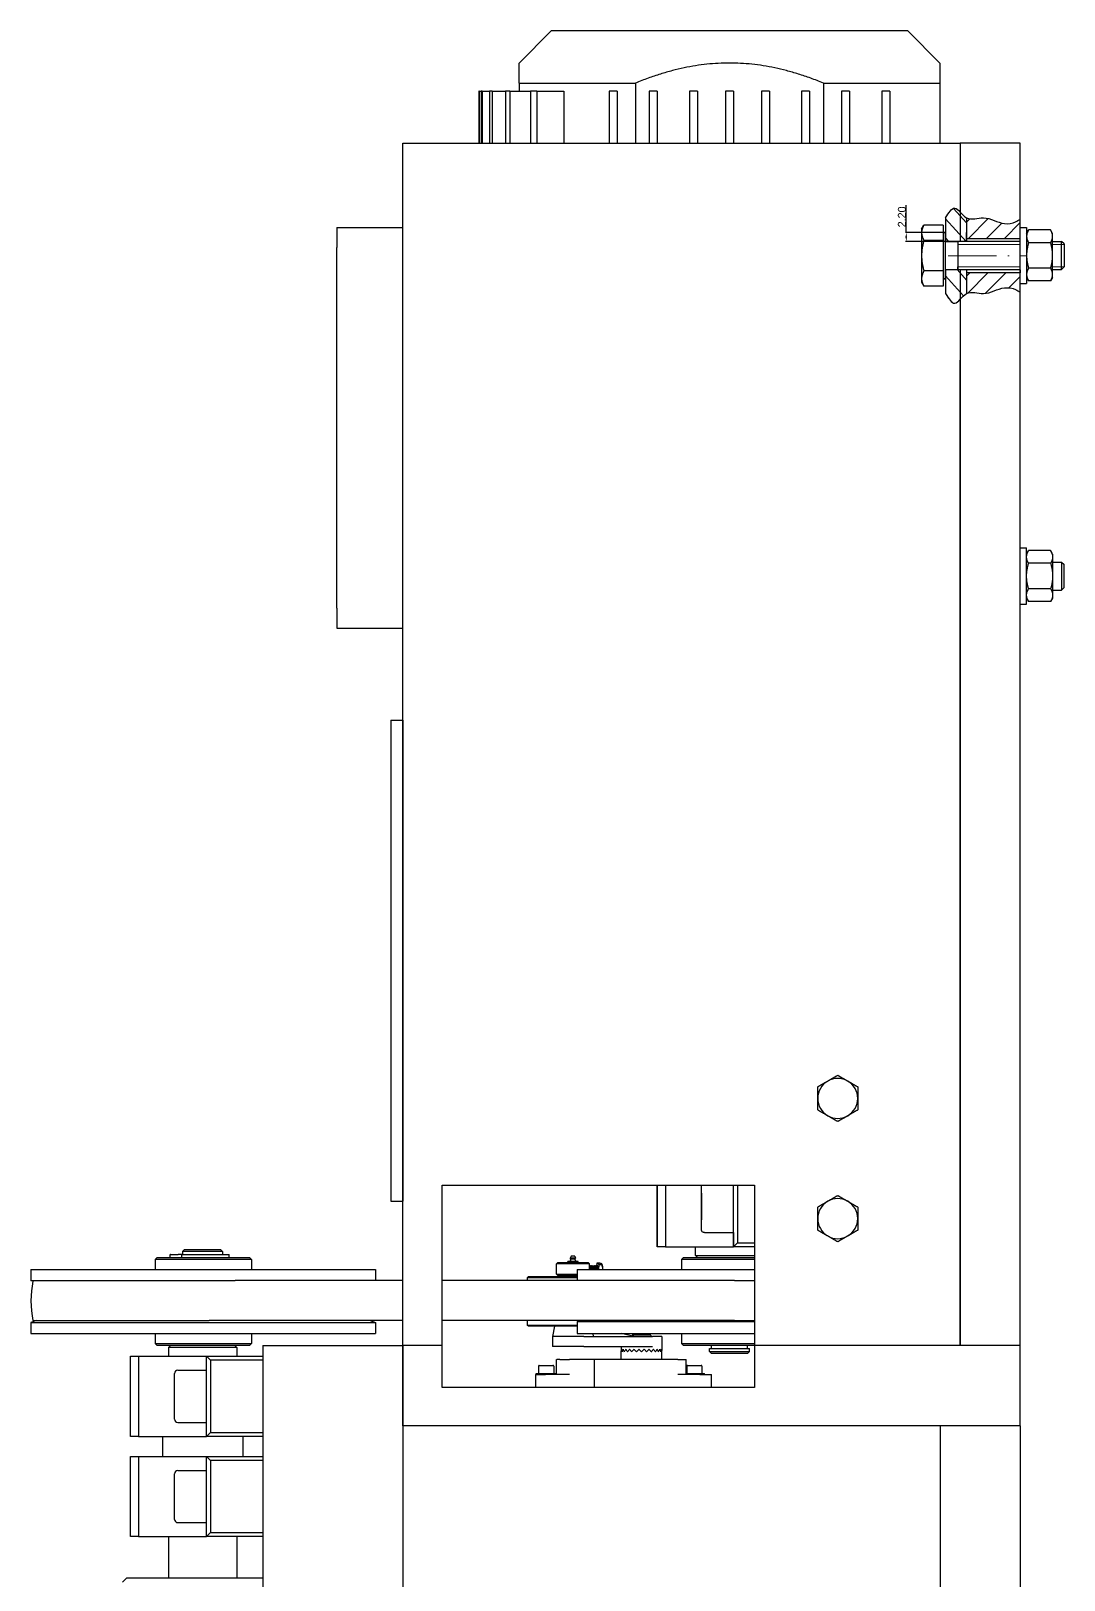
# Model space of a CAD drawing. Header units: millimetres. Extents: x 587 to 10361, y -8386 to 1488.
# Drawn here: x 1606.4 to 1864.2, y 460.8 to 847.3 of the extents above; entities that cross this region are included whole.
import ezdxf

# ---------------------------------------------------------------- set-up
doc = ezdxf.new("R2010")
doc.units = ezdxf.units.MM
doc.linetypes.add('ACAD_ISO10W100', pattern=[18, 12, -3, 0, -3])
for name, color, linetype, lineweight in [('Cienka', 30, 'Continuous', 0), ('Gruba', 7, 'Continuous', 30), ('Kreskowanie', 10, 'Continuous', 0), ('Symetria', 210, 'ACAD_ISO10W100', 0), ('Widoczne (ISO)', 7, 'Continuous', 30)]:
    doc.layers.add(name, color=color, linetype=linetype, lineweight=lineweight)
doc.dimstyles.get("Standard").update_dxf_attribs({"dimtxt": 2, "dimasz": 1, "dimexe": 0.18, "dimexo": 0.0625, "dimgap": 0.09, "dimtad": 1, "dimzin": 0, "dimdsep": 46, "dimtxsty": 'Standard', "dimcen": 1, "dimadec": 0, "dimazin": 0, "dimtfac": 1, "dimtofl": 0, "dimtmove": 0, "dimatfit": 3, "dimfxl": 1, "dimtolj": 1, "dimtzin": 0, "dimarcsym": 0})

# ---------------------------------------------------------------- blocks, each defined once
blk = doc.blocks.new('*D56')
at = {"layer": 'Defpoints', "color": 0, "transparency": 16777216}
for p in [(1824.83, 796.99), (1834.65, 796.99), (1834.65, 794.79)]:
    blk.add_point(p, dxfattribs=at)
at = {"layer": 'Kreskowanie', "color": 0, "lineweight": -2, "transparency": 16777216}
for p, q in [((1824.83, 796.99), (1824.83, 803.83)), ((1834.59, 796.99), (1824.65, 796.99)), ((1834.59, 794.79), (1824.65, 794.79)), ((1824.83, 795.79), (1824.83, 795.99))]:
    blk.add_line(p, q, dxfattribs=at)
at = {"layer": 'Kreskowanie', "color": 0, "transparency": 16777216}
for points in [[(1824.66, 795.99), (1825, 795.99), (1824.83, 796.99)], [(1824.66, 795.79), (1825, 795.79), (1824.83, 794.79)]]:
    blk.add_solid(points, dxfattribs=at)
at = {"layer": 'Kreskowanie', "color": 0, "transparency": 16777216, "insert": (1823.74, 800.91), "char_height": 2, "attachment_point": 5, "rotation": 90}
blk.add_mtext('\\A1;2.20', dxfattribs=at)

msp = doc.modelspace()

# ---------------------------------------------------------------- hatches: boundary and pattern name
at = {"layer": 'Kreskowanie'}
h = msp.add_hatch(dxfattribs=at)
h.set_pattern_fill('ANSI31', color=256, angle=87)
h.set_pattern_definition([(132, (-325.0408, 228.6643), (-2.359485, -2.1244897), [])])
edge = h.paths.add_edge_path()
edge.add_spline(control_points=[(1838.25, 802.141), (1837.781, 802.643), (1836.559, 803.829), (1835.397, 801.907), (1834.653, 800.675)], knot_values=[0, 0, 0, 0, 1.8560619, 5.1644318, 5.1644318, 5.1644318, 5.1644318], degree=3, periodic=0)
edge.add_line((1834.653, 800.675), (1834.653, 794.789))
edge.add_line((1834.653, 794.789), (1837.653, 794.789))
edge.add_line((1837.653, 794.789), (1838.25, 794.789))
edge.add_line((1838.25, 794.789), (1838.25, 802.141))
edge = h.paths.add_edge_path()
edge.add_spline(control_points=[(1839.864, 800.675), (1839.276, 800.993), (1838.746, 801.61), (1838.25, 802.141)], knot_values=[5.1644318, 5.1644318, 5.1644318, 5.1644318, 7.1260951, 7.1260951, 7.1260951, 7.1260951], degree=3, periodic=0)
edge.add_line((1838.25, 802.141), (1838.25, 794.789))
edge.add_line((1838.25, 794.789), (1839.864, 794.789))
edge.add_line((1839.864, 794.789), (1839.864, 795.539))
edge.add_line((1839.864, 795.539), (1839.864, 796.989))
edge.add_line((1839.864, 796.989), (1839.864, 800.675))
edge = h.paths.add_edge_path()
edge.add_line((1838.25, 787.662), (1834.653, 787.662))
edge.add_line((1834.653, 787.662), (1834.653, 781.775))
edge.add_spline(control_points=[(1834.653, 781.775), (1835.397, 780.544), (1836.559, 778.622), (1837.781, 779.808), (1838.25, 780.31)], knot_values=[0, 0, 0, 0, 3.3083698, 5.1644318, 5.1644318, 5.1644318, 5.1644318], degree=3, periodic=0)
edge.add_line((1838.25, 780.31), (1838.25, 787.662))
edge = h.paths.add_edge_path()
edge.add_line((1839.864, 787.662), (1838.25, 787.662))
edge.add_line((1838.25, 787.662), (1838.25, 780.31))
edge.add_spline(control_points=[(1838.25, 780.31), (1838.746, 780.841), (1839.276, 781.458), (1839.864, 781.775)], knot_values=[5.1644318, 5.1644318, 5.1644318, 5.1644318, 7.1260951, 7.1260951, 7.1260951, 7.1260951], degree=3, periodic=0)
edge.add_line((1839.864, 781.775), (1839.864, 787.662))
h = msp.add_hatch(dxfattribs=at)
h.set_pattern_fill('ANSI31', color=256)
h.set_pattern_definition([(45, (-325.0408, 228.6643), (-2.245064, 2.245064), [])])
edge = h.paths.add_edge_path()
edge.add_line((1853.25, 795.539), (1853.25, 800.327))
edge.add_spline(control_points=[(1853.25, 800.327), (1852.883, 800.09), (1851.735, 799.354), (1848.371, 798.84), (1844.666, 801.59), (1841.127, 799.993), (1839.864, 800.675)], knot_values=[7.1260951, 7.1260951, 7.1260951, 7.1260951, 8.4354466, 11.2089991, 16.7033852, 20.9126698, 20.9126698, 20.9126698, 20.9126698], degree=3, periodic=0)
edge.add_line((1839.864, 800.675), (1839.864, 795.539))
edge.add_line((1839.864, 795.539), (1853.25, 795.539))
edge = h.paths.add_edge_path()
edge.add_spline(control_points=[(1839.864, 781.775), (1841.127, 782.457), (1844.666, 780.861), (1848.371, 783.611), (1851.735, 783.097), (1852.883, 782.36), (1853.25, 782.124)], knot_values=[7.1260951, 7.1260951, 7.1260951, 7.1260951, 11.3353797, 16.8297658, 19.6033183, 20.9126698, 20.9126698, 20.9126698, 20.9126698], degree=3, periodic=0)
edge.add_line((1853.25, 782.124), (1853.25, 786.912))
edge.add_line((1853.25, 786.912), (1839.864, 786.912))
edge.add_line((1839.864, 786.912), (1839.864, 781.775))

# ---------------------------------------------------------------- linework, layer by layer
for p, q in [((1837.653, 794.789), (1837.653, 794.039)), ((1837.653, 787.662), (1837.653, 788.412))]:
    msp.add_line(p, q)
for points in [[(1834.653, 800.675), (1836.91, 803.094), (1839.864, 800.675), (1844.073, 800.675), (1849.377, 799.241), (1852.117, 799.671), (1853.25, 800.327)], [(1834.653, 781.775), (1836.91, 779.357), (1839.864, 781.775), (1844.073, 781.775), (1849.377, 783.21), (1852.117, 782.78), (1853.25, 782.124)]]:
    msp.add_spline(points, degree=3)
at = {"layer": 'Cienka'}
for p, q in [((1837.653, 794.039), (1853.25, 794.039)), ((1861.35, 794.039), (1864.194, 794.039)), ((1837.653, 788.412), (1853.25, 788.412)), ((1861.35, 788.412), (1864.194, 788.402))]:
    msp.add_line(p, q, dxfattribs=at)
at = {"layer": 'Gruba'}
for p, q in [((1736.194, 847.289), (1728.194, 839.289)), ((1825.194, 847.289), (1736.194, 847.289)), ((1825.194, 847.289), (1833.194, 839.289)), ((1728.194, 834.289), (1728.194, 839.289)), ((1833.194, 839.289), (1833.194, 834.289)), ((1718.202, 832.289), (1718.194, 832.289)), ((1718.194, 832.289), (1718.194, 819.289)), ((1718.202, 832.289), (1718.708, 832.289)), ((1718.202, 832.289), (1718.202, 819.289)), ((1718.708, 832.289), (1718.708, 819.289)), ((1718.999, 832.289), (1718.708, 832.289)), ((1718.999, 832.289), (1720.842, 832.289)), ((1718.999, 832.289), (1718.999, 819.289)), ((1720.842, 832.289), (1720.842, 819.289)), ((1721.481, 832.289), (1720.842, 832.289)), ((1721.481, 832.289), (1724.817, 832.289)), ((1721.481, 832.289), (1721.481, 819.289)), ((1724.817, 832.289), (1724.817, 819.289)), ((1725.865, 832.289), (1724.817, 832.289)), ((1725.865, 832.289), (1731.073, 832.289)), ((1725.865, 832.289), (1725.865, 819.289)), ((1728.194, 834.289), (1757.242, 834.289)), ((1728.194, 834.289), (1728.194, 832.289)), ((1732.671, 832.289), (1731.073, 832.289)), ((1731.073, 832.289), (1731.073, 819.289)), ((1732.671, 832.289), (1739.387, 832.289)), ((1732.671, 832.289), (1732.671, 819.289)), ((1739.387, 832.289), (1739.387, 819.289)), ((1752.694, 832.289), (1750.694, 832.289)), ((1750.694, 832.289), (1750.694, 819.289)), ((1752.694, 832.289), (1752.694, 819.289)), ((1757.242, 834.289), (1757.242, 819.289)), ((1762.694, 832.289), (1760.694, 832.289)), ((1760.694, 832.289), (1760.694, 819.289)), ((1762.694, 832.289), (1762.694, 819.289)), ((1772.694, 832.289), (1770.694, 832.289)), ((1770.694, 832.289), (1770.694, 819.289)), ((1772.694, 832.289), (1772.694, 819.289)), ((1781.694, 832.289), (1779.694, 832.289)), ((1779.694, 832.289), (1779.694, 819.289)), ((1781.694, 832.289), (1781.694, 819.289)), ((1790.694, 832.289), (1788.694, 832.289)), ((1788.694, 832.289), (1788.694, 819.289)), ((1790.694, 832.289), (1790.694, 819.289)), ((1800.694, 832.289), (1798.694, 832.289)), ((1798.694, 832.289), (1798.694, 819.289)), ((1800.694, 832.289), (1800.694, 819.289)), ((1804.146, 834.289), (1833.194, 834.289)), ((1804.146, 834.289), (1804.146, 819.289)), ((1810.694, 832.289), (1808.694, 832.289)), ((1808.694, 832.289), (1808.694, 819.289)), ((1810.694, 832.289), (1810.694, 819.289)), ((1820.694, 832.289), (1818.694, 832.289)), ((1818.694, 832.289), (1818.694, 819.289)), ((1820.694, 832.289), (1820.694, 819.289)), ((1833.194, 834.289), (1833.194, 832.289)), ((1833.194, 832.289), (1833.194, 819.289)), ((1699.223, 819.289), (1838.25, 819.289)), ((1699.223, 519.289), (1699.223, 819.289)), ((1853.25, 819.289), (1838.25, 819.289)), ((1838.25, 819.289), (1838.25, 802.289)), ((1853.25, 519.289), (1853.25, 819.289)), ((1834.653, 800.675), (1834.653, 794.789)), ((1838.25, 802.289), (1838.25, 794.789)), ((1839.864, 800.675), (1839.864, 794.789)), ((1682.694, 798.289), (1682.694, 793.289)), ((1682.694, 798.289), (1699.223, 798.289)), ((1834.653, 796.987), (1834.052, 796.987)), ((1839.864, 795.539), (1839.864, 796.989)), ((1853.25, 798.289), (1854.85, 798.289)), ((1854.85, 798.289), (1854.85, 784.289)), ((1682.694, 703.289), (1682.694, 793.289)), ((1839.864, 794.789), (1834.653, 794.789)), ((1834.653, 794.789), (1837.653, 794.789)), ((1837.653, 794.789), (1837.653, 787.662)), ((1839.864, 794.789), (1839.864, 795.539)), ((1839.864, 795.539), (1853.25, 795.539)), ((1853.25, 794.789), (1839.864, 794.789)), ((1853.25, 790.469), (1853.25, 793.969)), ((1861.35, 794.789), (1863.581, 794.789)), ((1863.581, 787.789), (1863.581, 794.789)), ((1864.194, 794.176), (1863.581, 794.789)), ((1864.194, 794.176), (1864.194, 788.402)), ((1834.653, 785.464), (1834.052, 785.464)), ((1838.25, 787.662), (1834.653, 787.662)), ((1834.653, 787.662), (1834.653, 781.775)), ((1839.864, 787.662), (1838.25, 787.662)), ((1838.25, 787.662), (1838.25, 765.113)), ((1853.25, 787.662), (1839.864, 787.662)), ((1839.864, 787.662), (1839.864, 781.775)), ((1853.25, 786.912), (1839.864, 786.912)), ((1853.25, 787.662), (1853.25, 786.912)), ((1861.35, 787.789), (1863.581, 787.789)), ((1864.194, 788.402), (1863.581, 787.789)), ((1853.25, 784.289), (1854.85, 784.289)), ((1838.25, 519.289), (1838.25, 765.113)), ((1838.25, 765.113), (1838.25, 519.289)), ((1853.25, 718.289), (1854.85, 718.289)), ((1854.85, 704.289), (1854.85, 718.289)), ((1861.35, 714.789), (1863.581, 714.789)), ((1863.581, 714.789), (1863.581, 707.789)), ((1863.581, 714.789), (1864.194, 714.176)), ((1864.194, 708.402), (1864.194, 714.176)), ((1861.35, 707.789), (1863.581, 707.789)), ((1863.581, 707.789), (1864.194, 708.402)), ((1853.25, 704.289), (1854.85, 704.289)), ((1682.694, 703.289), (1682.694, 698.289)), ((1682.694, 698.289), (1699.223, 698.289)), ((1696.223, 675.289), (1699.223, 675.289)), ((1696.223, 675.289), (1696.223, 555.289)), ((1699.223, 675.289), (1699.223, 555.289)), ((1708.972, 519.289), (1708.972, 559.289)), ((1708.972, 559.289), (1786.972, 559.289)), ((1762.689, 559.289), (1762.689, 543.959)), ((1762.699, 543.959), (1762.699, 559.289)), ((1764.7, 559.289), (1764.7, 543.959)), ((1773.701, 554.782), (1773.702, 557.285)), ((1773.702, 557.285), (1773.703, 556.462)), ((1781.705, 543.959), (1781.705, 559.289)), ((1782.705, 559.289), (1782.705, 544.959)), ((1786.972, 559.289), (1786.972, 519.289)), ((1696.223, 555.289), (1699.223, 555.289)), ((1773.702, 551.456), (1773.701, 554.782)), ((1773.703, 554.782), (1773.701, 554.782)), ((1773.703, 556.462), (1773.704, 553.136)), ((1773.704, 553.136), (1773.703, 550.634)), ((1773.703, 550.634), (1773.702, 551.456)), ((1773.702, 551.456), (1773.703, 551.456)), ((1774.503, 547.459), (1781.703, 547.459)), ((1781.7, 547.459), (1781.7, 543.959)), ((1637.894, 541.289), (1637.394, 540.789)), ((1637.894, 541.289), (1660.894, 541.289)), ((1641.189, 541.989), (1641.16, 541.989)), ((1641.16, 541.289), (1641.16, 541.989)), ((1641.189, 541.989), (1643.103, 541.989)), ((1644.067, 541.989), (1643.103, 541.989)), ((1644.067, 541.289), (1644.067, 541.989)), ((1644.067, 541.989), (1655.82, 541.989)), ((1644.723, 543.289), (1644.223, 542.789)), ((1654.223, 542.789), (1644.223, 542.789)), ((1644.223, 542.789), (1644.223, 541.989)), ((1644.723, 543.289), (1653.723, 543.289)), ((1653.723, 543.289), (1654.223, 542.789)), ((1654.223, 542.789), (1654.223, 541.989)), ((1655.82, 541.289), (1655.82, 541.989)), ((1660.894, 541.289), (1661.394, 540.789)), ((1741.206, 541.627), (1740.985, 541.119)), ((1742.306, 541.119), (1740.985, 541.119)), ((1741.138, 540.865), (1740.985, 541.119)), ((1742.085, 541.627), (1741.206, 541.627)), ((1742.085, 541.627), (1742.306, 541.119)), ((1742.154, 540.865), (1742.306, 541.119)), ((1762.689, 543.959), (1762.699, 543.959)), ((1764.7, 543.959), (1762.699, 543.959)), ((1764.7, 543.959), (1781.7, 543.959)), ((1769.194, 541.289), (1768.694, 540.789)), ((1769.194, 541.289), (1786.972, 541.289)), ((1772.194, 541.789), (1772.194, 543.959)), ((1772.194, 541.789), (1786.972, 541.789)), ((1772.694, 541.289), (1772.194, 541.789)), ((1781.7, 543.959), (1781.705, 543.959)), ((1781.705, 543.959), (1782.705, 544.959)), ((1786.972, 543.959), (1781.705, 543.959)), ((1782.705, 544.959), (1786.972, 544.959)), ((1606.394, 538.289), (1692.394, 538.289)), ((1606.394, 538.289), (1606.394, 535.514)), ((1637.394, 540.789), (1637.394, 538.289)), ((1661.394, 540.789), (1637.394, 540.789)), ((1661.394, 540.789), (1661.394, 538.289)), ((1692.394, 538.289), (1692.394, 535.514)), ((1737.836, 539.973), (1737.518, 539.656)), ((1745.773, 539.656), (1737.518, 539.656)), ((1737.518, 537.116), (1737.518, 539.656)), ((1737.836, 539.973), (1745.456, 539.973)), ((1742.965, 540.227), (1740.326, 540.227)), ((1740.326, 539.973), (1740.326, 540.227)), ((1742.154, 540.865), (1741.138, 540.865)), ((1742.694, 538.289), (1786.972, 538.289)), ((1742.694, 538.289), (1742.694, 535.514)), ((1742.965, 539.973), (1742.965, 540.227)), ((1745.456, 539.973), (1745.773, 539.656)), ((1745.773, 538.289), (1745.773, 539.656)), ((1745.86, 539.181), (1745.826, 539.181)), ((1746.135, 539.181), (1746.1, 539.181)), ((1746.409, 539.181), (1746.375, 539.181)), ((1746.684, 539.181), (1746.649, 539.181)), ((1746.958, 539.181), (1746.924, 539.181)), ((1747.233, 539.181), (1747.198, 539.181)), ((1747.507, 539.181), (1747.473, 539.181)), ((1747.572, 539.82), (1747.55, 539.166)), ((1748.28, 539.82), (1747.572, 539.82)), ((1748.155, 539.467), (1747.572, 539.82)), ((1747.782, 539.181), (1747.747, 539.181)), ((1747.896, 539.076), (1747.911, 539.048)), ((1748.117, 538.289), (1748.155, 539.467)), ((1748.863, 539.467), (1748.155, 539.467)), ((1748.948, 539.542), (1748.923, 539.591)), ((1768.694, 540.789), (1768.694, 538.289)), ((1786.972, 540.789), (1768.694, 540.789)), ((1606.394, 535.514), (1657.354, 535.514)), ((1606.864, 535.361), (1606.394, 535.514)), ((1699.223, 535.514), (1657.354, 535.514)), ((1781.969, 535.514), (1708.972, 535.514)), ((1730.533, 536.481), (1730.216, 536.163)), ((1742.694, 536.163), (1730.216, 536.163)), ((1730.216, 536.163), (1730.216, 535.514)), ((1730.533, 536.481), (1742.694, 536.481)), ((1737.518, 537.116), (1742.694, 537.116)), ((1737.836, 536.798), (1737.518, 537.116)), ((1742.694, 536.798), (1737.836, 536.798)), ((1739.106, 536.481), (1739.106, 536.798)), ((1781.969, 535.514), (1786.972, 535.514)), ((1607.778, 525.514), (1606.394, 525.064)), ((1606.394, 525.064), (1692.394, 525.064)), ((1606.394, 525.064), (1606.394, 522.289)), ((1606.394, 522.289), (1692.394, 522.289)), ((1606.894, 525.514), (1650.82, 525.514)), ((1637.394, 522.289), (1637.394, 519.789)), ((1699.223, 525.514), (1650.82, 525.514)), ((1661.394, 522.289), (1661.394, 519.789)), ((1691.011, 525.514), (1692.394, 525.064)), ((1692.394, 525.064), (1692.394, 522.289)), ((1781.969, 525.514), (1708.972, 525.514)), ((1730.216, 525.514), (1730.216, 524.416)), ((1730.216, 524.416), (1742.694, 524.416)), ((1730.533, 524.098), (1730.216, 524.416)), ((1742.694, 524.098), (1730.533, 524.098)), ((1737.059, 524.098), (1736.566, 521.558)), ((1743.476, 525.514), (1742.694, 525.275)), ((1742.694, 525.275), (1786.972, 525.275)), ((1742.694, 525.275), (1742.694, 522.289)), ((1742.694, 522.289), (1786.972, 522.289)), ((1746.583, 522.289), (1746.726, 521.558)), ((1756.829, 521.558), (1753.736, 522.289)), ((1761.065, 521.888), (1756.382, 521.888)), ((1756.382, 521.888), (1756.382, 521.664)), ((1756.752, 522.289), (1756.752, 521.934)), ((1760.695, 522.289), (1760.695, 521.934)), ((1761.065, 521.888), (1761.065, 521.558)), ((1768.694, 522.289), (1768.694, 519.789)), ((1781.969, 525.514), (1786.972, 525.514)), ((1637.394, 519.789), (1661.394, 519.789)), ((1637.894, 519.289), (1637.394, 519.789)), ((1660.894, 519.289), (1637.894, 519.289)), ((1641.223, 519.289), (1640.723, 518.789)), ((1657.723, 518.789), (1640.723, 518.789)), ((1640.723, 518.789), (1640.723, 516.619)), ((1657.223, 519.289), (1657.723, 518.789)), ((1657.723, 518.789), (1657.723, 516.619)), ((1660.894, 519.289), (1661.394, 519.789)), ((1664.223, 519.289), (1664.223, 355.289)), ((1664.223, 519.289), (1699.223, 519.289)), ((1699.223, 519.289), (1699.223, 109.473)), ((1708.971, 519.289), (1699.223, 519.289)), ((1699.223, 499.289), (1699.223, 519.289)), ((1708.972, 519.289), (1699.223, 519.289)), ((1708.971, 508.858), (1708.971, 519.289)), ((1744.398, 521.558), (1736.566, 521.558)), ((1736.566, 521.558), (1736.566, 519.018)), ((1744.398, 519.018), (1736.566, 519.018)), ((1744.398, 521.558), (1761.476, 521.558)), ((1744.398, 519.018), (1761.476, 519.018)), ((1753.644, 519.018), (1753.644, 518.101)), ((1753.644, 515.843), (1753.644, 517.984)), ((1763.804, 521.558), (1761.476, 521.558)), ((1763.804, 521.558), (1763.804, 518.028)), ((1763.804, 515.843), (1763.804, 518.15)), ((1768.694, 519.789), (1786.972, 519.789)), ((1769.194, 519.289), (1768.694, 519.789)), ((1786.971, 519.289), (1769.194, 519.289)), ((1775.694, 518.589), (1785.694, 518.589)), ((1775.694, 517.789), (1775.694, 518.589)), ((1776.194, 518.589), (1776.194, 519.289)), ((1785.194, 518.589), (1785.194, 519.289)), ((1785.694, 517.789), (1785.694, 518.589)), ((1786.971, 519.289), (1786.971, 508.858)), ((1853.25, 519.289), (1786.971, 519.289)), ((1838.25, 519.289), (1786.972, 519.289)), ((1853.25, 519.289), (1838.25, 519.289)), ((1853.25, 499.289), (1853.25, 519.289)), ((1631.223, 516.619), (1633.223, 516.619)), ((1631.223, 496.619), (1631.223, 516.619)), ((1633.223, 516.619), (1650.223, 516.619)), ((1633.223, 516.619), (1633.223, 496.619)), ((1651.223, 515.619), (1650.223, 516.619)), ((1650.223, 516.619), (1664.223, 516.619)), ((1650.223, 496.619), (1650.223, 516.619)), ((1664.223, 515.619), (1651.223, 515.619)), ((1651.223, 515.619), (1651.223, 497.619)), ((1733.048, 514.133), (1733.048, 512.333)), ((1733.248, 514.333), (1736.648, 514.333)), ((1736.848, 514.133), (1736.848, 512.333)), ((1737.545, 515.843), (1737.615, 515.843)), ((1737.545, 512.033), (1737.545, 515.843)), ((1738.41, 515.843), (1737.615, 515.843)), ((1738.41, 515.843), (1740.754, 515.843)), ((1747.032, 515.843), (1740.754, 515.843)), ((1747.032, 508.858), (1747.032, 515.843)), ((1767.777, 515.843), (1747.032, 515.843)), ((1753.656, 517.748), (1753.656, 517.748)), ((1753.904, 517.748), (1753.903, 517.748)), ((1754.455, 517.748), (1754.453, 517.748)), ((1755.274, 517.748), (1755.271, 517.748)), ((1756.31, 517.748), (1756.307, 517.748)), ((1757.497, 517.748), (1757.494, 517.748)), ((1758.762, 517.748), (1758.758, 517.748)), ((1760.024, 517.748), (1760.021, 517.748)), ((1761.204, 517.748), (1761.201, 517.748)), ((1762.229, 517.748), (1762.226, 517.748)), ((1763.033, 517.748), (1763.031, 517.748)), ((1763.567, 517.748), (1763.566, 517.748)), ((1763.796, 517.748), (1763.796, 517.748)), ((1767.777, 515.843), (1769.918, 515.843)), ((1769.918, 512.033), (1769.918, 515.843)), ((1770.043, 514.133), (1770.043, 512.333)), ((1770.243, 514.333), (1773.643, 514.333)), ((1773.843, 514.133), (1773.843, 512.333)), ((1775.694, 517.789), (1785.694, 517.789)), ((1776.194, 517.289), (1775.694, 517.789)), ((1785.194, 517.289), (1776.194, 517.289)), ((1785.194, 517.289), (1785.694, 517.789)), ((1642.223, 500.919), (1642.223, 512.319)), ((1643.023, 513.119), (1650.223, 513.119)), ((1732.368, 512.033), (1734.819, 512.033)), ((1732.368, 508.858), (1732.368, 512.033)), ((1732.448, 512.333), (1737.448, 512.333)), ((1732.448, 512.033), (1732.448, 512.333)), ((1740.754, 512.033), (1734.819, 512.033)), ((1737.448, 512.033), (1737.448, 512.333)), ((1773.294, 512.033), (1767.777, 512.033)), ((1769.918, 512.333), (1774.443, 512.333)), ((1773.294, 512.033), (1776.237, 512.033)), ((1774.443, 512.033), (1774.443, 512.333)), ((1776.237, 508.858), (1776.237, 512.033)), ((1786.971, 508.858), (1708.971, 508.858)), ((1643.023, 500.119), (1650.223, 500.119)), ((1853.25, 499.289), (1699.223, 499.289)), ((1833.25, 499.289), (1833.25, 80.473)), ((1851.25, 499.289), (1835.25, 499.289)), ((1853.25, 499.289), (1853.25, 80.473)), ((1633.223, 496.619), (1631.223, 496.619)), ((1633.223, 496.619), (1650.223, 496.619)), ((1639.223, 496.619), (1639.223, 491.619)), ((1650.223, 496.619), (1651.223, 497.619)), ((1664.223, 496.619), (1650.223, 496.619)), ((1651.223, 497.619), (1664.223, 497.619)), ((1659.223, 496.619), (1659.223, 491.619)), ((1631.223, 491.619), (1633.223, 491.619)), ((1631.223, 471.619), (1631.223, 491.619)), ((1633.223, 491.619), (1650.223, 491.619)), ((1633.223, 491.619), (1633.223, 471.619)), ((1651.223, 490.619), (1650.223, 491.619)), ((1650.223, 491.619), (1664.223, 491.619)), ((1650.223, 471.619), (1650.223, 491.619)), ((1642.223, 475.919), (1642.223, 487.319)), ((1643.023, 488.119), (1650.223, 488.119)), ((1664.223, 490.619), (1651.223, 490.619)), ((1651.223, 490.619), (1651.223, 472.619)), ((1633.223, 471.619), (1631.223, 471.619)), ((1633.223, 471.619), (1650.223, 471.619)), ((1640.723, 471.619), (1640.723, 461.289)), ((1643.023, 475.119), (1650.223, 475.119)), ((1650.223, 471.619), (1651.223, 472.619)), ((1664.223, 471.619), (1650.223, 471.619)), ((1651.223, 472.619), (1664.223, 472.619)), ((1657.723, 471.619), (1657.723, 461.289)), ((1630.223, 461.289), (1629.223, 460.289)), ((1664.223, 461.289), (1630.223, 461.289))]:
    msp.add_line(p, q, dxfattribs=at)
for centre, radius, start, end in [((1807.717, 580.959), 5, 120.0333, 180.0333), ((1807.717, 580.959), 5, 60.0333, 120.0333), ((1807.717, 580.959), 5, 0.0333, 60.0333), ((1807.717, 580.959), 5, 180.0333, 240.0333), ((1807.717, 580.959), 5, 300.0333, 0.0333), ((1807.717, 580.959), 5, 240.0333, 300.0333), ((1807.717, 550.959), 5, 120.0333, 180.0333), ((1807.717, 550.959), 5, 60.0333, 120.0333), ((1807.717, 550.959), 5, 0.0333, 60.0333), ((1807.717, 550.959), 5, 180.0333, 240.0333), ((1807.717, 550.959), 5, 300.0333, 0.0333), ((1807.717, 550.959), 5, 240.0333, 300.0333), ((1740.503, 540.862), 0.635, 270, 0.28648), ((1742.789, 540.862), 0.635, 179.71352, 270), ((1631.389, 530.514), 25, 168.81954, 191.53696), ((1756.799, 521.934), 0.0461, 180, 270), ((1760.648, 521.934), 0.0461, 270, 0), ((1733.248, 514.133), 0.2, 90, 180), ((1736.648, 514.133), 0.2, 0, 90), ((1770.243, 514.133), 0.2, 90, 180), ((1773.643, 514.133), 0.2, 0, 90), ((1643.023, 512.319), 0.8, 90, 180), ((1643.023, 500.919), 0.8, 180, 270), ((1643.023, 487.319), 0.8, 90, 180), ((1643.023, 475.919), 0.8, 180, 270)]:
    msp.add_arc(centre, radius, start, end, dxfattribs=at)
for centre, major_axis, ratio, start_param, end_param in [((1781.703, 553.959), (0, -6.5), 0.0003213, 0.0000017, 2.5322087), ((1747.822, 538.386), (0, 0.795), 0.2319227, 4.5907083, 5.3491253), ((1748.826, 538.386), (0, 1.27), 0.2319227, 4.6363314, 5.8574818), ((1758.724, 518.383), (-3.691, -3.691), 0.9458505, 5.5256082, 5.5952939), ((1758.724, 518.383), (-3.926, -3.926), 0.8212347, 5.3999445, 5.5252723), ((1758.724, 518.383), (-3.926, 3.926), 0.8212347, 0.8832408, 1.0085687), ((1758.724, 518.383), (-4.299, -4.299), 0.629588, 5.2742808, 5.3996086), ((1758.724, 518.383), (-4.299, 4.299), 0.629588, 1.0089045, 1.1342324), ((1758.724, 518.383), (4.604, 4.604), 0.4661808, 2.0070244, 2.1323522), ((1758.724, 518.383), (4.604, -4.604), 0.4661808, 4.2761609, 4.4014887), ((1758.724, 518.383), (4.837, 4.837), 0.3209499, 1.8813607, 2.0066885), ((1758.724, 518.383), (4.837, -4.837), 0.3209499, 4.4018246, 4.5271524), ((1758.724, 518.383), (4.993, 4.993), 0.187037, 1.755697, 1.8810248), ((1758.724, 518.383), (4.993, -4.993), 0.187037, 4.5274883, 4.6528161), ((1758.724, 518.383), (5.071, 5.071), 0.0593063, 1.6300333, 1.7553611), ((1758.724, 518.383), (5.071, -5.071), 0.0593063, 4.653152, 4.7784799), ((1758.724, 518.383), (5.069, 5.069), 0.0665246, 4.6534879, 4.7788157), ((1758.724, 518.383), (5.069, -5.069), 0.0665246, 1.3790417, 1.5043696), ((1758.724, 518.383), (4.987, 4.987), 0.1944885, 4.7791516, 4.9044794), ((1758.724, 518.383), (4.987, -4.987), 0.1944885, 1.253378, 1.3787059), ((1758.724, 518.383), (4.826, 4.826), 0.3288988, 4.9048153, 5.0301431), ((1758.724, 518.383), (4.826, -4.826), 0.3288988, 1.1277143, 1.2530422), ((1758.724, 518.383), (-4.589, -4.589), 0.4749627, 1.8888864, 2.0142142), ((1758.724, 518.383), (-4.589, 4.589), 0.4749627, 4.1436433, 4.2689711), ((1758.724, 518.383), (-4.279, -4.279), 0.6396736, 2.0145501, 2.1398779), ((1758.724, 518.383), (-4.279, 4.279), 0.6396736, 4.0179796, 4.1433074), ((1758.724, 518.383), (-3.903, -3.903), 0.8333452, 2.1402138, 2.2655416), ((1758.724, 518.383), (-3.903, 3.903), 0.8333452, 3.8923159, 4.0176437), ((1758.724, 518.383), (-3.716, 3.716), 0.9323202, 3.8366738, 3.89198)]:
    msp.add_ellipse(centre, major_axis=major_axis, ratio=ratio, start_param=start_param, end_param=end_param, dxfattribs=at)
for points, weights in [([(1804.146, 834.289), (1780.694, 843.854), (1757.242, 834.289)], [1.01818181818, 1.11515151515, 1.01818181818]), ([(1802.716, 583.843), (1804.055, 584.617), (1805.215, 585.288)], [1.01001874936, 1.04314139574, 1]), ([(1802.717, 580.956), (1802.717, 582.296), (1802.716, 583.843)], [1, 1.04314139574, 1.01001874936]), ([(1805.215, 585.288), (1806.375, 585.958), (1807.714, 586.733)], [1, 1.04314139574, 1.01001874936]), ([(1807.714, 586.733), (1809.054, 585.96), (1810.215, 585.291)], [1.01001874936, 1.04314139574, 1]), ([(1810.215, 585.291), (1811.376, 584.621), (1812.716, 583.849)], [1, 1.04314139574, 1.01001874936]), ([(1812.716, 583.849), (1812.717, 582.302), (1812.717, 580.962)], [1.01001874936, 1.04314139574, 1]), ([(1802.719, 578.069), (1802.718, 579.616), (1802.717, 580.956)], [1.01001874936, 1.04314139574, 1]), ([(1812.717, 580.962), (1812.718, 579.622), (1812.719, 578.075)], [1, 1.04314139574, 1.01001874936]), ([(1805.22, 576.627), (1804.059, 577.297), (1802.719, 578.069)], [1, 1.04314139574, 1.01001874936]), ([(1807.721, 575.186), (1806.381, 575.958), (1805.22, 576.627)], [1.01001874936, 1.04314139574, 1]), ([(1810.22, 576.63), (1809.06, 575.96), (1807.721, 575.186)], [1, 1.04314139574, 1.01001874936]), ([(1812.719, 578.075), (1811.38, 577.301), (1810.22, 576.63)], [1.01001874936, 1.04314139574, 1]), ([(1805.215, 555.288), (1806.375, 555.958), (1807.714, 556.733)], [1, 1.04314139574, 1.01001874936]), ([(1807.714, 556.733), (1809.054, 555.96), (1810.215, 555.291)], [1.01001874936, 1.04314139574, 1]), ([(1802.716, 553.843), (1804.055, 554.617), (1805.215, 555.288)], [1.01001874936, 1.04314139574, 1]), ([(1802.717, 550.956), (1802.717, 552.296), (1802.716, 553.843)], [1, 1.04314139574, 1.01001874936]), ([(1810.215, 555.291), (1811.376, 554.621), (1812.716, 553.849)], [1, 1.04314139574, 1.01001874936]), ([(1812.716, 553.849), (1812.717, 552.302), (1812.717, 550.962)], [1.01001874936, 1.04314139574, 1]), ([(1802.719, 548.069), (1802.718, 549.616), (1802.717, 550.956)], [1.01001874936, 1.04314139574, 1]), ([(1812.717, 550.962), (1812.718, 549.622), (1812.719, 548.075)], [1, 1.04314139574, 1.01001874936]), ([(1805.22, 546.627), (1804.059, 547.297), (1802.719, 548.069)], [1, 1.04314139574, 1.01001874936]), ([(1807.721, 545.186), (1806.381, 545.958), (1805.22, 546.627)], [1.01001874936, 1.04314139574, 1]), ([(1810.22, 546.63), (1809.06, 545.96), (1807.721, 545.186)], [1, 1.04314139574, 1.01001874936]), ([(1812.719, 548.075), (1811.38, 547.301), (1810.22, 546.63)], [1.01001874936, 1.04314139574, 1]), ([(1748.867, 539.643), (1748.746, 539.716), (1748.28, 539.82)], [1.84002759393, 1.84002759393, 1.52432876909]), ([(1748.863, 539.467), (1748.988, 539.57), (1748.867, 539.643)], [1.52432876909, 1.84002759393, 1.84002759393]), ([(1749.119, 538.289), (1749.117, 538.777), (1748.863, 539.467)], [1.83816331866, 1.81576755456, 1.52432876909])]:
    msp.add_rational_spline(points, weights, degree=2, dxfattribs=at)
for points, knots in [([(1774.503, 547.459), (1774.416, 547.459), (1774.328, 547.473), (1774.166, 547.528), (1774.089, 547.569), (1773.953, 547.671), (1773.893, 547.734), (1773.796, 547.874), (1773.759, 547.952), (1773.723, 548.074), (1773.714, 548.115), (1773.707, 548.172), (1773.706, 548.187), (1773.704, 548.205), (1773.704, 548.209), (1773.704, 548.216), (1773.704, 548.219), (1773.703, 548.226), (1773.703, 548.229), (1773.703, 548.235), (1773.703, 548.237), (1773.703, 548.242), (1773.703, 548.244), (1773.703, 548.25), (1773.703, 548.252), (1773.702, 548.26), (1773.702, 548.264), (1773.702, 548.289), (1773.702, 548.319), (1773.702, 548.49), (1773.702, 548.733), (1773.701, 549.382), (1773.701, 549.783), (1773.701, 550.701), (1773.701, 551.23), (1773.701, 552.351), (1773.701, 552.955), (1773.701, 554.163), (1773.701, 554.782), (1773.701, 555.955), (1773.701, 556.524), (1773.701, 557.544), (1773.701, 558.007), (1773.702, 558.767), (1773.702, 559.075), (1773.702, 559.289)], [0, 0, 0, 0, 0.0259442, 0.0259442, 0.0514189, 0.0514189, 0.0769105, 0.0769105, 0.1024004, 0.1024004, 0.1149687, 0.1149687, 0.1195614, 0.1195614, 0.120864, 0.120864, 0.1220116, 0.1220116, 0.1238407, 0.1238407, 0.1257876, 0.1257876, 0.129053, 0.129053, 0.1367188, 0.1367188, 0.1596873, 0.1596873, 0.2286964, 0.2286964, 0.4258031, 0.4258031, 0.6074735, 0.6074735, 0.789165, 0.789165, 0.970814, 0.970814, 1.1524545, 1.1524545, 1.3340939, 1.3340939, 1.5157382, 1.5157382, 1.6964319, 1.6964319, 1.6964319, 1.6964319]), ([(1745.773, 539.159), (1745.78, 539.165), (1745.788, 539.17), (1745.825, 539.187), (1745.855, 539.181), (1745.914, 539.128), (1745.942, 539.081), (1745.99, 538.955), (1746.011, 538.879), (1746.047, 538.703), (1746.062, 538.604), (1746.077, 538.431), (1746.081, 538.36), (1746.083, 538.289)], [13.06211611, 13.06211611, 13.06211611, 13.06211611, 13.10201608, 13.10201608, 13.25782864, 13.25782864, 13.41632197, 13.41632197, 13.5680362, 13.5680362, 13.72420226, 13.72420226, 13.83135047, 13.83135047, 13.83135047, 13.83135047]), ([(1745.939, 538.289), (1745.937, 538.326), (1745.936, 538.364), (1745.926, 538.484), (1745.916, 538.564), (1745.889, 538.71), (1745.872, 538.775), (1745.835, 538.884), (1745.814, 538.927), (1745.785, 538.963), (1745.779, 538.97), (1745.773, 538.975)], [-11.41962886, -11.41962886, -11.41962886, -11.41962886, -11.36233941, -11.36233941, -11.2394367, -11.2394367, -11.12118228, -11.12118228, -11.00068169, -11.00068169, -10.97065853, -10.97065853, -10.97065853, -10.97065853]), ([(1745.843, 538.289), (1745.841, 538.38), (1745.835, 538.473), (1745.813, 538.664), (1745.797, 538.76), (1745.776, 538.851), (1745.775, 538.858), (1745.773, 538.864)], [19.7617159, 19.7617159, 19.7617159, 19.7617159, 19.89991208, 19.89991208, 20.05595934, 20.05595934, 20.06793817, 20.06793817, 20.06793817, 20.06793817]), ([(1745.773, 538.691), (1745.785, 538.615), (1745.795, 538.533), (1745.805, 538.396), (1745.807, 538.342), (1745.808, 538.289)], [11.1133171, 11.1133171, 11.1133171, 11.1133171, 11.23849097, 11.23849097, 11.31968025, 11.31968025, 11.31968025, 11.31968025]), ([(1745.786, 538.909), (1745.793, 538.896), (1745.799, 538.882), (1745.825, 538.817), (1745.843, 538.755), (1745.874, 538.615), (1745.885, 538.538), (1745.899, 538.402), (1745.903, 538.345), (1745.904, 538.289)], [-14.81960084, -14.81960084, -14.81960084, -14.81960084, -14.78286723, -14.78286723, -14.66086244, -14.66086244, -14.54077823, -14.54077823, -14.45512175, -14.45512175, -14.45512175, -14.45512175]), ([(1746.117, 538.289), (1746.117, 538.29), (1746.117, 538.292), (1746.115, 538.398), (1746.107, 538.504), (1746.082, 538.705), (1746.064, 538.797), (1746.024, 538.958), (1746.001, 539.024), (1745.948, 539.128), (1745.919, 539.162), (1745.879, 539.179), (1745.869, 539.181), (1745.86, 539.181)], [17.25173725, 17.25173725, 17.25173725, 17.25173725, 17.25379755, 17.25379755, 17.41223064, 17.41223064, 17.56776356, 17.56776356, 17.71967493, 17.71967493, 17.87952279, 17.87952279, 17.92824543, 17.92824543, 17.92824543, 17.92824543]), ([(1745.987, 539.076), (1746.008, 539.118), (1746.031, 539.148), (1746.084, 539.186), (1746.115, 539.186), (1746.174, 539.145), (1746.202, 539.106), (1746.253, 538.993), (1746.276, 538.919), (1746.315, 538.746), (1746.33, 538.649), (1746.35, 538.462), (1746.355, 538.375), (1746.357, 538.289)], [15.4582537, 15.4582537, 15.4582537, 15.4582537, 15.58524835, 15.58524835, 15.74433288, 15.74433288, 15.89738982, 15.89738982, 16.05436581, 16.05436581, 16.21140361, 16.21140361, 16.34144241, 16.34144241, 16.34144241, 16.34144241]), ([(1746.213, 538.289), (1746.212, 538.337), (1746.209, 538.385), (1746.197, 538.515), (1746.186, 538.594), (1746.157, 538.736), (1746.14, 538.797), (1746.101, 538.902), (1746.079, 538.942), (1746.043, 538.981), (1746.03, 538.989), (1746.017, 538.994)], [-13.35302847, -13.35302847, -13.35302847, -13.35302847, -13.27983924, -13.27983924, -13.15756306, -13.15756306, -13.03988888, -13.03988888, -12.91747585, -12.91747585, -12.8532217, -12.8532217, -12.8532217, -12.8532217]), ([(1746.061, 538.909), (1746.065, 538.902), (1746.068, 538.894), (1746.093, 538.839), (1746.111, 538.779), (1746.143, 538.642), (1746.156, 538.566), (1746.172, 538.422), (1746.177, 538.355), (1746.179, 538.289)], [-12.88785312, -12.88785312, -12.88785312, -12.88785312, -12.8664959, -12.8664959, -12.7443373, -12.7443373, -12.62396866, -12.62396866, -12.52407137, -12.52407137, -12.52407137, -12.52407137]), ([(1746.392, 538.289), (1746.391, 538.306), (1746.391, 538.322), (1746.386, 538.444), (1746.377, 538.549), (1746.349, 538.746), (1746.331, 538.836), (1746.288, 538.989), (1746.264, 539.051), (1746.21, 539.144), (1746.18, 539.172), (1746.145, 539.18), (1746.14, 539.181), (1746.135, 539.181)], [14.74239964, 14.74239964, 14.74239964, 14.74239964, 14.76747051, 14.76747051, 14.9258452, 14.9258452, 15.08039831, 15.08039831, 15.2333806, 15.2333806, 15.39214887, 15.39214887, 15.41830161, 15.41830161, 15.41830161, 15.41830161]), ([(1746.261, 539.076), (1746.279, 539.11), (1746.297, 539.136), (1746.346, 539.181), (1746.377, 539.188), (1746.437, 539.158), (1746.465, 539.124), (1746.517, 539.021), (1746.54, 538.952), (1746.581, 538.788), (1746.598, 538.693), (1746.622, 538.493), (1746.63, 538.391), (1746.632, 538.29), (1746.632, 538.29), (1746.632, 538.289)], [17.96952135, 17.96952135, 17.96952135, 17.96952135, 18.07340195, 18.07340195, 18.23367182, 18.23367182, 18.38780428, 18.38780428, 18.54263037, 18.54263037, 18.70089051, 18.70089051, 18.85321353, 18.85321353, 18.85412954, 18.85412954, 18.85412954, 18.85412954]), ([(1746.488, 538.289), (1746.486, 538.348), (1746.482, 538.408), (1746.468, 538.547), (1746.455, 538.624), (1746.425, 538.761), (1746.407, 538.82), (1746.368, 538.918), (1746.345, 538.955), (1746.311, 538.984), (1746.301, 538.99), (1746.292, 538.994)], [-15.28833019, -15.28833019, -15.28833019, -15.28833019, -15.19857979, -15.19857979, -15.07707032, -15.07707032, -14.95999227, -14.95999227, -14.83774705, -14.83774705, -14.78841752, -14.78841752, -14.78841752, -14.78841752]), ([(1746.335, 538.909), (1746.336, 538.907), (1746.338, 538.904), (1746.36, 538.859), (1746.379, 538.803), (1746.412, 538.672), (1746.426, 538.597), (1746.445, 538.443), (1746.451, 538.365), (1746.453, 538.289)], [-10.9581993, -10.9581993, -10.9581993, -10.9581993, -10.95149355, -10.95149355, -10.83123815, -10.83123815, -10.71015367, -10.71015367, -10.59417745, -10.59417745, -10.59417745, -10.59417745]), ([(1746.666, 538.289), (1746.666, 538.323), (1746.664, 538.358), (1746.657, 538.495), (1746.646, 538.596), (1746.616, 538.788), (1746.596, 538.876), (1746.551, 539.021), (1746.526, 539.078), (1746.471, 539.158), (1746.442, 539.179), (1746.411, 539.181), (1746.41, 539.181), (1746.409, 539.181)], [12.23337215, 12.23337215, 12.23337215, 12.23337215, 12.28514268, 12.28514268, 12.43901753, 12.43901753, 12.59728331, 12.59728331, 12.74861748, 12.74861748, 12.90421989, 12.90421989, 12.90864033, 12.90864033, 12.90864033, 12.90864033]), ([(1746.536, 539.076), (1746.55, 539.103), (1746.564, 539.125), (1746.608, 539.174), (1746.638, 539.187), (1746.698, 539.169), (1746.727, 539.141), (1746.781, 539.048), (1746.804, 538.985), (1746.847, 538.829), (1746.866, 538.736), (1746.893, 538.539), (1746.901, 538.437), (1746.906, 538.32), (1746.906, 538.304), (1746.907, 538.289)], [20.48211439, 20.48211439, 20.48211439, 20.48211439, 20.56407612, 20.56407612, 20.72256974, 20.72256974, 20.87739387, 20.87739387, 21.03024851, 21.03024851, 21.1893085, 21.1893085, 21.34234814, 21.34234814, 21.3657057, 21.3657057, 21.3657057, 21.3657057]), ([(1746.762, 538.289), (1746.76, 538.355), (1746.756, 538.423), (1746.739, 538.569), (1746.726, 538.644), (1746.694, 538.781), (1746.676, 538.84), (1746.635, 538.932), (1746.612, 538.964), (1746.581, 538.987), (1746.574, 538.991), (1746.566, 538.994)], [-17.21940814, -17.21940814, -17.21940814, -17.21940814, -17.11830844, -17.11830844, -16.99787545, -16.99787545, -16.87585971, -16.87585971, -16.75835683, -16.75835683, -16.72071985, -16.72071985, -16.72071985, -16.72071985]), ([(1746.61, 538.909), (1746.629, 538.871), (1746.647, 538.822), (1746.68, 538.702), (1746.695, 538.629), (1746.716, 538.475), (1746.724, 538.397), (1746.727, 538.309), (1746.728, 538.299), (1746.728, 538.289)], [-9.02699429, -9.02699429, -9.02699429, -9.02699429, -8.91734373, -8.91734373, -8.79563716, -8.79563716, -8.67850446, -8.67850446, -8.66321314, -8.66321314, -8.66321314, -8.66321314]), ([(1746.941, 538.289), (1746.94, 538.337), (1746.938, 538.385), (1746.927, 538.537), (1746.915, 538.637), (1746.882, 538.825), (1746.861, 538.91), (1746.815, 539.047), (1746.79, 539.099), (1746.737, 539.165), (1746.71, 539.181), (1746.684, 539.181)], [9.72784151, 9.72784151, 9.72784151, 9.72784151, 9.80055675, 9.80055675, 9.9551226, 9.9551226, 10.11322033, 10.11322033, 10.26417025, 10.26417025, 10.40260006, 10.40260006, 10.40260006, 10.40260006]), ([(1746.81, 539.076), (1746.82, 539.095), (1746.831, 539.112), (1746.869, 539.165), (1746.899, 539.183), (1746.96, 539.178), (1746.989, 539.155), (1747.044, 539.072), (1747.068, 539.015), (1747.113, 538.867), (1747.133, 538.776), (1747.162, 538.582), (1747.173, 538.481), (1747.179, 538.348), (1747.18, 538.319), (1747.181, 538.289)], [22.99384989, 22.99384989, 22.99384989, 22.99384989, 23.05273321, 23.05273321, 23.21134616, 23.21134616, 23.36721635, 23.36721635, 23.51917798, 23.51917798, 23.67938421, 23.67938421, 23.83346285, 23.83346285, 23.87852022, 23.87852022, 23.87852022, 23.87852022]), ([(1747.037, 538.289), (1747.037, 538.289), (1747.037, 538.29), (1747.034, 538.367), (1747.028, 538.445), (1747.009, 538.6), (1746.995, 538.674), (1746.961, 538.805), (1746.943, 538.86), (1746.901, 538.945), (1746.878, 538.974), (1746.85, 538.99), (1746.845, 538.992), (1746.841, 538.994)], [-19.14986511, -19.14986511, -19.14986511, -19.14986511, -19.14939162, -19.14939162, -19.03261637, -19.03261637, -18.91143679, -18.91143679, -18.79127167, -18.79127167, -18.6731537, -18.6731537, -18.65081823, -18.65081823, -18.65081823, -18.65081823]), ([(1746.884, 538.909), (1746.901, 538.876), (1746.916, 538.836), (1746.949, 538.727), (1746.964, 538.656), (1746.988, 538.504), (1746.996, 538.426), (1747.001, 538.328), (1747.002, 538.308), (1747.002, 538.289)], [-7.10010077, -7.10010077, -7.10010077, -7.10010077, -7.00579737, -7.00579737, -6.88365113, -6.88365113, -6.76611441, -6.76611441, -6.73676369, -6.73676369, -6.73676369, -6.73676369]), ([(1747.215, 538.289), (1747.214, 538.352), (1747.211, 538.415), (1747.197, 538.581), (1747.183, 538.68), (1747.148, 538.863), (1747.126, 538.944), (1747.078, 539.072), (1747.052, 539.119), (1747.002, 539.17), (1746.98, 539.181), (1746.958, 539.181)], [7.22128202, 7.22128202, 7.22128202, 7.22128202, 7.31637167, 7.31637167, 7.4720321, 7.4720321, 7.63029975, 7.63029975, 7.78185557, 7.78185557, 7.89697809, 7.89697809, 7.89697809, 7.89697809]), ([(1747.085, 539.076), (1747.091, 539.088), (1747.097, 539.099), (1747.131, 539.153), (1747.161, 539.177), (1747.221, 539.183), (1747.252, 539.166), (1747.307, 539.094), (1747.333, 539.04), (1747.379, 538.901), (1747.399, 538.816), (1747.431, 538.627), (1747.443, 538.526), (1747.453, 538.378), (1747.455, 538.333), (1747.456, 538.289)], [25.50732111, 25.50732111, 25.50732111, 25.50732111, 25.54313072, 25.54313072, 25.70231769, 25.70231769, 25.85876572, 25.85876572, 26.01009471, 26.01009471, 26.16859038, 26.16859038, 26.32332188, 26.32332188, 26.39077308, 26.39077308, 26.39077308, 26.39077308]), ([(1747.311, 538.289), (1747.311, 538.3), (1747.311, 538.311), (1747.307, 538.399), (1747.3, 538.478), (1747.278, 538.631), (1747.263, 538.704), (1747.228, 538.829), (1747.209, 538.88), (1747.166, 538.958), (1747.143, 538.983), (1747.118, 538.993), (1747.116, 538.993), (1747.115, 538.994)], [-21.08190511, -21.08190511, -21.08190511, -21.08190511, -21.06552795, -21.06552795, -20.94827733, -20.94827733, -20.82644694, -20.82644694, -20.70790038, -20.70790038, -20.58923037, -20.58923037, -20.5830803, -20.5830803, -20.5830803, -20.5830803]), ([(1747.159, 538.909), (1747.173, 538.882), (1747.186, 538.849), (1747.217, 538.753), (1747.233, 538.684), (1747.259, 538.534), (1747.268, 538.456), (1747.275, 538.347), (1747.276, 538.318), (1747.277, 538.289)], [-5.17278171, -5.17278171, -5.17278171, -5.17278171, -5.09430931, -5.09430931, -4.9712766, -4.9712766, -4.8529142, -4.8529142, -4.80866398, -4.80866398, -4.80866398, -4.80866398]), ([(1747.49, 538.289), (1747.488, 538.366), (1747.484, 538.444), (1747.466, 538.623), (1747.451, 538.721), (1747.414, 538.898), (1747.391, 538.976), (1747.341, 539.095), (1747.314, 539.137), (1747.268, 539.174), (1747.25, 539.181), (1747.233, 539.181)], [4.71338436, 4.71338436, 4.71338436, 4.71338436, 4.82975545, 4.82975545, 4.98603858, 4.98603858, 5.14451171, 5.14451171, 5.29691854, 5.29691854, 5.38863363, 5.38863363, 5.38863363, 5.38863363]), ([(1747.36, 539.076), (1747.362, 539.081), (1747.364, 539.086), (1747.394, 539.138), (1747.422, 539.168), (1747.482, 539.187), (1747.513, 539.176), (1747.57, 539.114), (1747.596, 539.066), (1747.643, 538.936), (1747.665, 538.854), (1747.7, 538.67), (1747.713, 538.57), (1747.726, 538.408), (1747.729, 538.348), (1747.73, 538.289)], [28.01863888, 28.01863888, 28.01863888, 28.01863888, 28.03305939, 28.03305939, 28.18937533, 28.18937533, 28.34680678, 28.34680678, 28.49848604, 28.49848604, 28.6570638, 28.6570638, 28.8128019, 28.8128019, 28.90267038, 28.90267038, 28.90267038, 28.90267038]), ([(1747.586, 538.289), (1747.585, 538.309), (1747.584, 538.329), (1747.579, 538.428), (1747.571, 538.507), (1747.547, 538.658), (1747.531, 538.729), (1747.496, 538.849), (1747.476, 538.897), (1747.434, 538.965), (1747.412, 538.986), (1747.39, 538.994)], [-23.00991614, -23.00991614, -23.00991614, -23.00991614, -22.9793236, -22.9793236, -22.86163309, -22.86163309, -22.73932501, -22.73932501, -22.62196597, -22.62196597, -22.51157378, -22.51157378, -22.51157378, -22.51157378]), ([(1747.433, 538.909), (1747.445, 538.887), (1747.455, 538.861), (1747.485, 538.777), (1747.502, 538.71), (1747.529, 538.564), (1747.539, 538.486), (1747.548, 538.367), (1747.55, 538.328), (1747.551, 538.289)], [-3.24515476, -3.24515476, -3.24515476, -3.24515476, -3.18159237, -3.18159237, -3.05997266, -3.05997266, -2.94136811, -2.94136811, -2.88210216, -2.88210216, -2.88210216, -2.88210216]), ([(1747.764, 538.289), (1747.762, 538.381), (1747.756, 538.475), (1747.734, 538.668), (1747.718, 538.764), (1747.678, 538.934), (1747.656, 539.005), (1747.604, 539.114), (1747.576, 539.151), (1747.534, 539.177), (1747.52, 539.181), (1747.507, 539.181)], [2.20610146, 2.20610146, 2.20610146, 2.20610146, 2.34599034, 2.34599034, 2.50330478, 2.50330478, 2.65902779, 2.65902779, 2.8123001, 2.8123001, 2.88164036, 2.88164036, 2.88164036, 2.88164036]), ([(1747.634, 539.076), (1747.659, 539.124), (1747.685, 539.156), (1747.742, 539.187), (1747.773, 539.183), (1747.831, 539.133), (1747.859, 539.09), (1747.908, 538.969), (1747.931, 538.89), (1747.966, 538.72), (1747.979, 538.633), (1747.997, 538.459), (1748.003, 538.373), (1748.005, 538.289)], [30.53122564, 30.53122564, 30.53122564, 30.53122564, 30.67690666, 30.67690666, 30.83530668, 30.83530668, 30.98774785, 30.98774785, 31.14718868, 31.14718868, 31.28649146, 31.28649146, 31.41437694, 31.41437694, 31.41437694, 31.41437694]), ([(1747.86, 538.289), (1747.859, 538.319), (1747.858, 538.349), (1747.851, 538.458), (1747.842, 538.536), (1747.816, 538.686), (1747.799, 538.755), (1747.762, 538.869), (1747.743, 538.914), (1747.702, 538.971), (1747.683, 538.987), (1747.664, 538.994)], [-24.9401133, -24.9401133, -24.9401133, -24.9401133, -24.89463378, -24.89463378, -24.77608356, -24.77608356, -24.65285303, -24.65285303, -24.5359389, -24.5359389, -24.44056494, -24.44056494, -24.44056494, -24.44056494]), ([(1747.708, 538.909), (1747.716, 538.892), (1747.725, 538.874), (1747.752, 538.801), (1747.77, 538.737), (1747.799, 538.593), (1747.81, 538.516), (1747.822, 538.387), (1747.824, 538.338), (1747.826, 538.289)], [-1.32077344, -1.32077344, -1.32077344, -1.32077344, -1.27279963, -1.27279963, -1.15117459, -1.15117459, -1.03193327, -1.03193327, -0.95756106, -0.95756106, -0.95756106, -0.95756106]), ([(1747.971, 538.858), (1747.959, 538.905), (1747.947, 538.947), (1747.921, 539.023), (1747.907, 539.055), (1747.866, 539.132), (1747.838, 539.163), (1747.799, 539.179), (1747.79, 539.181), (1747.782, 539.181)], [0.000001, 0.000001, 0.000001, 0.000001, 0.08704478, 0.08704478, 0.172421, 0.172421, 0.32656855, 0.32656855, 0.37251478, 0.37251478, 0.37251478, 0.37251478]), ([(1747.911, 539.048), (1747.915, 539.04), (1747.919, 539.032), (1747.933, 538.998), (1747.942, 538.971), (1747.957, 538.92), (1747.964, 538.89), (1747.971, 538.858)], [-0.14202733, -0.14202733, -0.14202733, -0.14202733, -0.12138328, -0.12138328, -0.0650012, -0.0650012, 0, 0, 0, 0])]:
    msp.add_open_spline(points, degree=3, knots=knots, dxfattribs=at)
for points in [[(1745.773, 538.935), (1745.777, 538.926), (1745.782, 538.917), (1745.786, 538.909)], [(1745.975, 539.076), (1746.003, 539.02), (1746.032, 538.965), (1746.061, 538.909)], [(1745.981, 539.064), (1745.983, 539.068), (1745.985, 539.072), (1745.987, 539.076)], [(1746.249, 539.076), (1746.278, 539.02), (1746.307, 538.965), (1746.335, 538.909)], [(1746.255, 539.064), (1746.257, 539.068), (1746.259, 539.072), (1746.261, 539.076)], [(1746.524, 539.076), (1746.552, 539.02), (1746.581, 538.965), (1746.61, 538.909)], [(1746.53, 539.064), (1746.532, 539.068), (1746.534, 539.072), (1746.536, 539.076)], [(1746.798, 539.076), (1746.827, 539.02), (1746.856, 538.965), (1746.884, 538.909)], [(1746.804, 539.064), (1746.806, 539.068), (1746.808, 539.072), (1746.81, 539.076)], [(1747.073, 539.076), (1747.101, 539.02), (1747.13, 538.965), (1747.159, 538.909)], [(1747.079, 539.064), (1747.081, 539.068), (1747.083, 539.072), (1747.085, 539.076)], [(1747.347, 539.076), (1747.376, 539.02), (1747.405, 538.965), (1747.433, 538.909)], [(1747.353, 539.064), (1747.355, 539.068), (1747.357, 539.072), (1747.36, 539.076)], [(1747.622, 539.076), (1747.651, 539.02), (1747.679, 538.965), (1747.708, 538.909)], [(1747.628, 539.064), (1747.63, 539.068), (1747.632, 539.072), (1747.634, 539.076)]]:
    msp.add_open_spline(points, degree=3, dxfattribs=at)
at = {"layer": 'Symetria'}
msp.add_line((1835.313, 791.225), (1854.851, 791.225), dxfattribs=at)
at = {"layer": 'Widoczne (ISO)'}
for p, q in [((1828.645, 797.834), (1829.235, 798.857)), ((1828.645, 797.834), (1828.645, 796.949)), ((1828.645, 796.949), (1828.645, 791.225)), ((1834.052, 798.857), (1829.235, 798.857)), ((1834.052, 798.857), (1834.052, 795.041)), ((1834.052, 796.993), (1834.653, 796.993)), ((1834.653, 785.458), (1834.653, 796.993)), ((1854.85, 796.789), (1855.342, 797.64)), ((1854.85, 796.789), (1854.85, 796.052)), ((1860.859, 797.64), (1855.342, 797.64)), ((1861.35, 796.789), (1860.859, 797.64)), ((1861.35, 796.052), (1861.35, 796.789)), ((1834.052, 795.041), (1829.235, 795.041)), ((1834.052, 795.041), (1834.052, 787.41)), ((1854.85, 796.052), (1854.85, 791.289)), ((1860.859, 794.464), (1855.342, 794.464)), ((1861.35, 791.289), (1861.35, 796.052)), ((1828.645, 791.225), (1828.645, 785.502)), ((1854.85, 791.289), (1854.85, 786.526)), ((1861.35, 786.526), (1861.35, 791.289)), ((1828.645, 785.502), (1828.645, 784.617)), ((1828.645, 784.617), (1829.235, 783.594)), ((1834.052, 787.41), (1829.235, 787.41)), ((1834.052, 787.41), (1834.052, 783.594)), ((1834.052, 785.458), (1834.653, 785.458)), ((1854.85, 786.526), (1854.85, 785.789)), ((1854.85, 785.789), (1855.342, 784.938)), ((1860.859, 788.114), (1855.342, 788.114)), ((1860.859, 784.938), (1855.342, 784.938)), ((1861.35, 785.789), (1860.859, 784.938)), ((1861.35, 785.789), (1861.35, 786.526)), ((1834.052, 783.594), (1829.235, 783.594)), ((1854.85, 716.789), (1855.342, 717.64)), ((1854.85, 716.052), (1854.85, 716.789)), ((1860.859, 717.64), (1855.342, 717.64)), ((1861.35, 716.789), (1860.859, 717.64)), ((1861.35, 716.789), (1861.35, 716.052)), ((1861.35, 716.052), (1861.35, 711.289)), ((1860.859, 714.464), (1855.342, 714.464)), ((1861.35, 711.289), (1861.35, 706.526)), ((1860.859, 708.114), (1855.342, 708.114)), ((1854.85, 705.789), (1854.85, 706.526)), ((1854.85, 705.789), (1855.342, 704.938)), ((1860.859, 704.938), (1855.342, 704.938)), ((1861.35, 705.789), (1860.859, 704.938)), ((1861.35, 706.526), (1861.35, 705.789))]:
    msp.add_line(p, q, dxfattribs=at)
for points in [[(1829.235, 798.857), (1828.645, 797.834), (1828.645, 796.949)], [(1828.645, 796.949), (1828.645, 796.063), (1829.235, 795.041)], [(1855.342, 797.64), (1854.85, 796.789), (1854.85, 796.052)], [(1861.35, 796.052), (1861.35, 796.789), (1860.859, 797.64)], [(1829.235, 795.041), (1828.645, 792.996), (1828.645, 791.225)], [(1854.85, 796.052), (1854.85, 795.315), (1855.342, 794.464)], [(1855.342, 794.464), (1854.85, 792.763), (1854.85, 791.289)], [(1860.859, 794.464), (1861.35, 795.315), (1861.35, 796.052)], [(1861.35, 791.289), (1861.35, 792.763), (1860.859, 794.464)], [(1828.645, 791.225), (1828.645, 789.455), (1829.235, 787.41)], [(1854.85, 791.289), (1854.85, 789.815), (1855.342, 788.114)], [(1860.859, 788.114), (1861.35, 789.815), (1861.35, 791.289)], [(1829.235, 787.41), (1828.645, 786.387), (1828.645, 785.502)], [(1828.645, 785.502), (1828.645, 784.617), (1829.235, 783.594)], [(1855.342, 788.114), (1854.85, 787.263), (1854.85, 786.526)], [(1854.85, 786.526), (1854.85, 785.789), (1855.342, 784.938)], [(1861.35, 786.526), (1861.35, 787.263), (1860.859, 788.114)], [(1860.859, 784.938), (1861.35, 785.789), (1861.35, 786.526)], [(1854.85, 716.052), (1854.85, 716.789), (1855.342, 717.64)], [(1855.342, 714.464), (1854.85, 715.315), (1854.85, 716.052)], [(1860.859, 717.64), (1861.35, 716.789), (1861.35, 716.052)], [(1861.35, 716.052), (1861.35, 715.315), (1860.859, 714.464)], [(1854.85, 711.289), (1854.85, 712.763), (1855.342, 714.464)], [(1855.342, 708.114), (1854.85, 709.815), (1854.85, 711.289)], [(1860.859, 714.464), (1861.35, 712.763), (1861.35, 711.289)], [(1861.35, 711.289), (1861.35, 709.815), (1860.859, 708.114)], [(1854.85, 706.526), (1854.85, 707.263), (1855.342, 708.114)], [(1860.859, 708.114), (1861.35, 707.263), (1861.35, 706.526)], [(1855.342, 704.938), (1854.85, 705.789), (1854.85, 706.526)], [(1861.35, 706.526), (1861.35, 705.789), (1860.859, 704.938)]]:
    msp.add_rational_spline(points, [1, 1.0379548493, 1], degree=2, dxfattribs=at)

# ---------------------------------------------------------------- dimensions: what is measured, and where the dimension line sits
at = {"layer": 'Kreskowanie'}
dim = msp.add_linear_dim(base=(1824.83, 796.987), p1=(1834.653, 794.789), p2=(1834.653, 796.987), angle=90, dimstyle='Standard', dxfattribs=at)
dim.commit()
dim.dimension.update_dxf_attribs({"geometry": '*D56', "text_midpoint": (1823.74, 800.91)})

doc.saveas('drawing.dxf')
